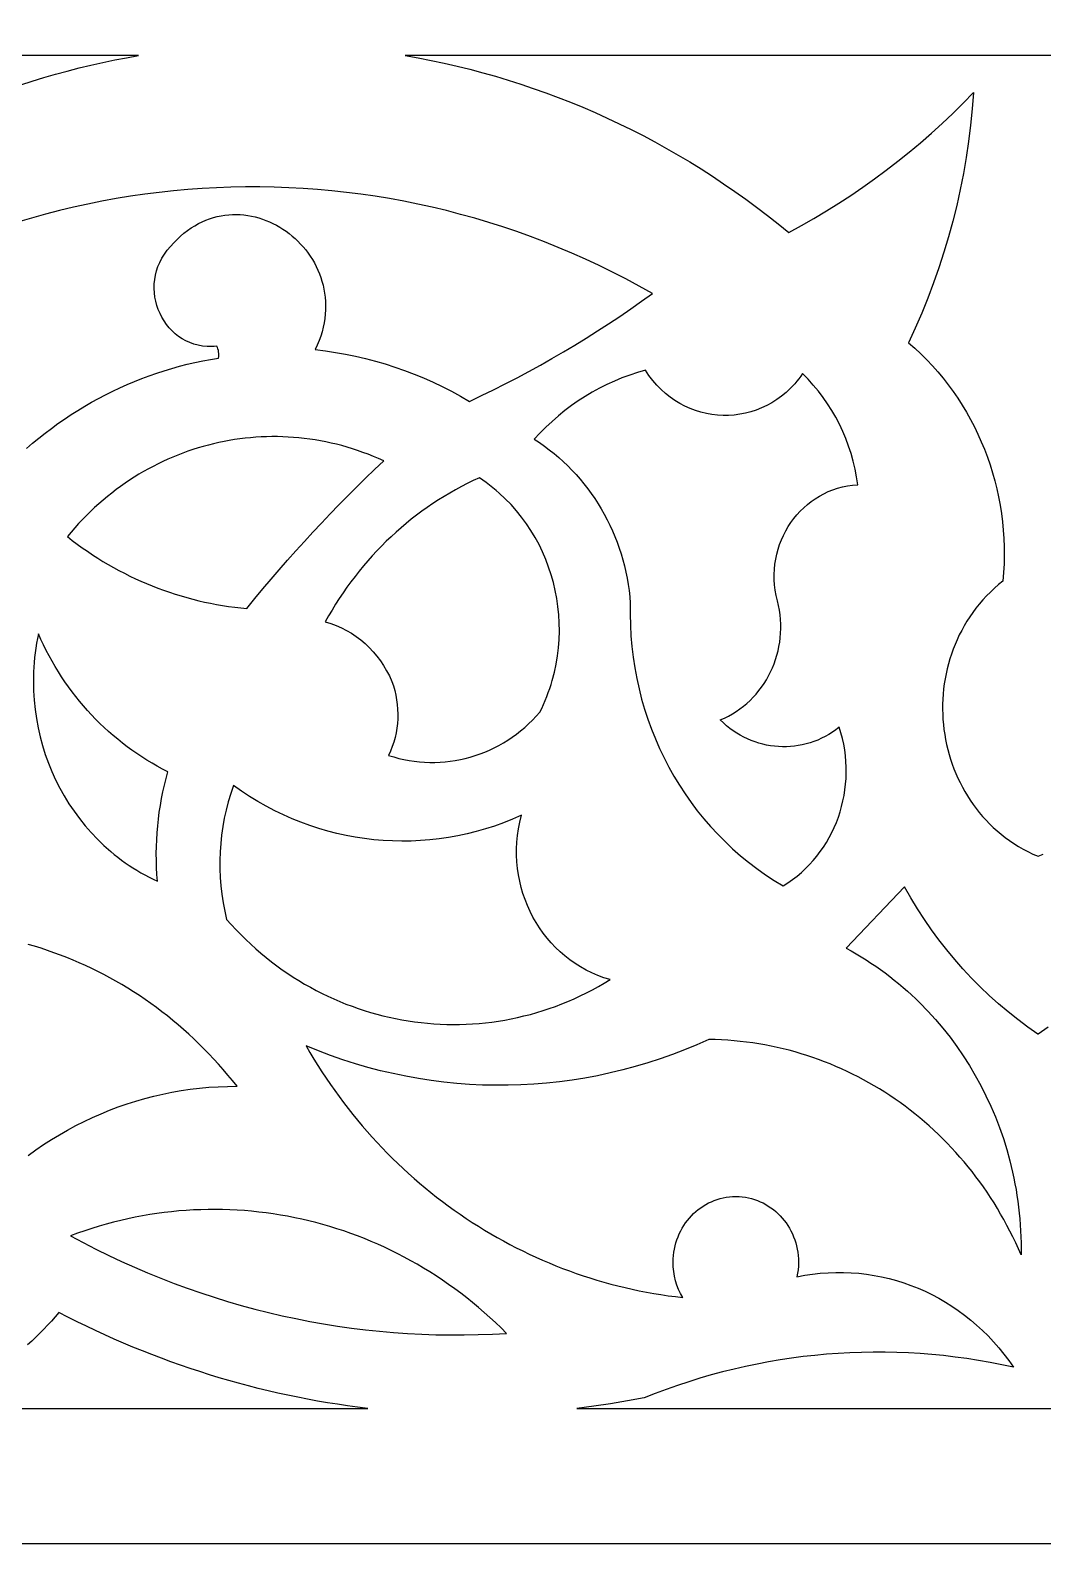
# Model space of a CAD drawing. Extents: x -1429 to -724, y 80 to 630.
# Drawn here: x -1225.2 to -1187.8, y 144.7 to 200.6 of the extents above; entities that cross this region are included whole.
import ezdxf

# ---------------------------------------------------------------- set-up
doc = ezdxf.new("R2010")
doc.units = 0
doc.layers.add('LAYER_1', color=18, linetype='CONTINUOUS')

msp = doc.modelspace()

# ---------------------------------------------------------------- linework, layer by layer
at = {"layer": 'LAYER_1'}
for points in [[(-784.299, 144.673), (-1369.299, 144.673), (-1369.299, 569.673), (-994.512, 569.673), (-784.299, 409.912)], [(-1202.785, 187.963), (-1203.074, 187.866), (-1203.359, 187.76), (-1203.64, 187.643), (-1203.916, 187.516), (-1204.188, 187.379), (-1204.455, 187.232), (-1204.717, 187.075), (-1204.973, 186.91), (-1205.224, 186.734), (-1205.469, 186.55), (-1205.708, 186.356), (-1205.94, 186.154), (-1206.167, 185.943), (-1206.386, 185.723), (-1206.598, 185.495), (-1206.408, 185.37), (-1206.223, 185.24), (-1206.042, 185.105), (-1205.865, 184.964), (-1205.693, 184.818), (-1205.526, 184.667), (-1205.363, 184.512), (-1205.205, 184.351), (-1205.052, 184.186), (-1204.904, 184.017), (-1204.761, 183.843), (-1204.623, 183.665), (-1204.49, 183.483), (-1204.363, 183.298), (-1204.241, 183.108), (-1204.124, 182.915), (-1204.012, 182.718), (-1203.907, 182.517), (-1203.806, 182.314), (-1203.712, 182.107), (-1203.623, 181.898), (-1203.54, 181.685), (-1203.463, 181.47), (-1203.393, 181.252), (-1203.328, 181.031), (-1203.269, 180.809), (-1203.217, 180.584), (-1203.17, 180.357), (-1203.131, 180.128), (-1203.098, 179.897), (-1203.071, 179.664), (-1203.051, 179.43), (-1203.056, 179.026), (-1203.048, 178.624), (-1203.027, 178.225), (-1202.993, 177.828), (-1202.946, 177.434), (-1202.886, 177.043), (-1202.814, 176.655), (-1202.729, 176.271), (-1202.633, 175.892), (-1202.524, 175.517), (-1202.403, 175.146), (-1202.27, 174.78), (-1202.126, 174.42), (-1201.97, 174.066), (-1201.804, 173.717), (-1201.626, 173.374), (-1201.437, 173.038), (-1201.237, 172.709), (-1201.027, 172.387), (-1200.807, 172.072), (-1200.576, 171.765), (-1200.335, 171.466), (-1200.084, 171.176), (-1199.823, 170.894), (-1199.553, 170.621), (-1199.273, 170.357), (-1198.984, 170.102), (-1198.686, 169.858), (-1198.379, 169.623), (-1198.063, 169.399), (-1197.739, 169.186), (-1197.406, 168.984), (-1197.227, 169.099), (-1197.055, 169.22), (-1196.889, 169.349), (-1196.73, 169.484), (-1196.578, 169.626), (-1196.432, 169.774), (-1196.293, 169.927), (-1196.161, 170.087), (-1196.036, 170.251), (-1195.918, 170.42), (-1195.808, 170.595), (-1195.705, 170.773), (-1195.609, 170.956), (-1195.521, 171.143), (-1195.44, 171.333), (-1195.367, 171.526), (-1195.302, 171.723), (-1195.245, 171.922), (-1195.196, 172.124), (-1195.155, 172.328), (-1195.122, 172.534), (-1195.098, 172.742), (-1195.082, 172.951), (-1195.075, 173.161), (-1195.076, 173.372), (-1195.086, 173.584), (-1195.104, 173.796), (-1195.132, 174.008), (-1195.169, 174.219), (-1195.214, 174.43), (-1195.269, 174.64), (-1195.333, 174.85), (-1195.459, 174.754), (-1195.588, 174.665), (-1195.72, 174.582), (-1195.854, 174.507), (-1195.991, 174.439), (-1196.129, 174.377), (-1196.27, 174.322), (-1196.412, 174.274), (-1196.555, 174.233), (-1196.699, 174.198), (-1196.845, 174.17), (-1196.991, 174.149), (-1197.138, 174.135), (-1197.285, 174.127), (-1197.432, 174.126), (-1197.579, 174.132), (-1197.725, 174.144), (-1197.871, 174.163), (-1198.016, 174.189), (-1198.16, 174.221), (-1198.303, 174.26), (-1198.444, 174.305), (-1198.584, 174.357), (-1198.722, 174.416), (-1198.857, 174.481), (-1198.991, 174.553), (-1199.121, 174.631), (-1199.249, 174.716), (-1199.374, 174.807), (-1199.496, 174.905), (-1199.614, 175.009), (-1199.729, 175.12), (-1199.574, 175.187), (-1199.424, 175.261), (-1199.278, 175.342), (-1199.138, 175.429), (-1199.002, 175.523), (-1198.872, 175.622), (-1198.746, 175.728), (-1198.626, 175.838), (-1198.511, 175.954), (-1198.402, 176.075), (-1198.298, 176.201), (-1198.2, 176.331), (-1198.108, 176.465), (-1198.022, 176.604), (-1197.941, 176.746), (-1197.868, 176.892), (-1197.8, 177.041), (-1197.739, 177.194), (-1197.684, 177.349), (-1197.636, 177.507), (-1197.594, 177.667), (-1197.56, 177.829), (-1197.532, 177.993), (-1197.512, 178.159), (-1197.499, 178.326), (-1197.493, 178.495), (-1197.495, 178.664), (-1197.504, 178.835), (-1197.521, 179.005), (-1197.545, 179.176), (-1197.578, 179.347), (-1197.618, 179.517), (-1197.664, 179.714), (-1197.699, 179.911), (-1197.722, 180.106), (-1197.735, 180.301), (-1197.736, 180.494), (-1197.727, 180.685), (-1197.708, 180.874), (-1197.679, 181.06), (-1197.64, 181.244), (-1197.592, 181.424), (-1197.535, 181.6), (-1197.468, 181.773), (-1197.393, 181.941), (-1197.309, 182.104), (-1197.218, 182.262), (-1197.118, 182.414), (-1197.01, 182.561), (-1196.895, 182.701), (-1196.773, 182.835), (-1196.644, 182.962), (-1196.509, 183.081), (-1196.366, 183.193), (-1196.218, 183.296), (-1196.064, 183.392), (-1195.904, 183.478), (-1195.739, 183.555), (-1195.568, 183.623), (-1195.393, 183.681), (-1195.213, 183.728), (-1195.028, 183.765), (-1194.839, 183.791), (-1194.647, 183.805), (-1194.692, 184.099), (-1194.748, 184.391), (-1194.817, 184.678), (-1194.897, 184.961), (-1194.988, 185.24), (-1195.091, 185.515), (-1195.204, 185.784), (-1195.328, 186.048), (-1195.463, 186.305), (-1195.609, 186.557), (-1195.764, 186.802), (-1195.93, 187.041), (-1196.105, 187.272), (-1196.291, 187.495), (-1196.486, 187.71), (-1196.69, 187.917), (-1196.758, 187.819), (-1196.829, 187.725), (-1196.902, 187.634), (-1196.977, 187.546), (-1197.133, 187.379), (-1197.297, 187.226), (-1197.467, 187.085), (-1197.644, 186.956), (-1197.826, 186.841), (-1198.013, 186.738), (-1198.205, 186.648), (-1198.401, 186.571), (-1198.6, 186.506), (-1198.802, 186.454), (-1199.006, 186.414), (-1199.211, 186.388), (-1199.418, 186.373), (-1199.624, 186.372), (-1199.831, 186.383), (-1200.037, 186.406), (-1200.241, 186.442), (-1200.443, 186.491), (-1200.642, 186.552), (-1200.839, 186.626), (-1201.031, 186.712), (-1201.219, 186.811), (-1201.402, 186.922), (-1201.579, 187.046), (-1201.751, 187.182), (-1201.915, 187.33), (-1202.072, 187.491), (-1202.221, 187.665), (-1202.361, 187.85), (-1202.428, 187.948), (-1202.493, 188.049)], [(-1216.482, 185.585), (-1216.68, 185.578), (-1216.878, 185.566), (-1217.075, 185.55), (-1217.272, 185.53), (-1217.469, 185.506), (-1217.664, 185.478), (-1217.86, 185.446), (-1218.054, 185.41), (-1218.248, 185.37), (-1218.441, 185.325), (-1218.633, 185.277), (-1218.824, 185.225), (-1219.015, 185.169), (-1219.204, 185.11), (-1219.392, 185.046), (-1219.579, 184.978), (-1219.765, 184.906), (-1219.949, 184.831), (-1220.132, 184.752), (-1220.314, 184.668), (-1220.494, 184.582), (-1220.673, 184.491), (-1220.85, 184.396), (-1221.026, 184.298), (-1221.2, 184.196), (-1221.372, 184.09), (-1221.542, 183.98), (-1221.711, 183.867), (-1221.878, 183.749), (-1222.042, 183.629), (-1222.205, 183.504), (-1222.365, 183.376), (-1222.524, 183.244), (-1222.68, 183.109), (-1222.834, 182.969), (-1222.985, 182.827), (-1223.134, 182.68), (-1223.281, 182.53), (-1223.425, 182.377), (-1223.567, 182.22), (-1223.706, 182.059), (-1223.842, 181.895), (-1223.661, 181.753), (-1223.477, 181.615), (-1223.291, 181.481), (-1223.103, 181.35), (-1222.914, 181.223), (-1222.722, 181.099), (-1222.528, 180.979), (-1222.333, 180.863), (-1222.135, 180.751), (-1221.936, 180.642), (-1221.735, 180.537), (-1221.533, 180.436), (-1221.329, 180.339), (-1221.123, 180.246), (-1220.916, 180.156), (-1220.708, 180.07), (-1220.498, 179.988), (-1220.286, 179.911), (-1220.073, 179.836), (-1219.859, 179.766), (-1219.644, 179.7), (-1219.428, 179.638), (-1219.211, 179.58), (-1218.992, 179.526), (-1218.773, 179.476), (-1218.552, 179.43), (-1218.331, 179.388), (-1218.108, 179.35), (-1217.885, 179.317), (-1217.661, 179.287), (-1217.437, 179.262), (-1217.212, 179.241), (-1216.917, 179.602), (-1216.619, 179.961), (-1216.318, 180.317), (-1216.015, 180.67), (-1215.709, 181.021), (-1215.4, 181.369), (-1215.088, 181.714), (-1214.773, 182.056), (-1214.456, 182.395), (-1214.135, 182.732), (-1213.813, 183.066), (-1213.487, 183.396), (-1213.159, 183.724), (-1212.828, 184.049), (-1212.494, 184.371), (-1212.158, 184.691), (-1212.348, 184.777), (-1212.54, 184.858), (-1212.732, 184.935), (-1212.926, 185.008), (-1213.12, 185.076), (-1213.315, 185.14), (-1213.51, 185.2), (-1213.706, 185.256), (-1213.903, 185.307), (-1214.1, 185.353), (-1214.297, 185.396), (-1214.495, 185.434), (-1214.694, 185.468), (-1214.892, 185.498), (-1215.091, 185.524), (-1215.289, 185.545), (-1215.488, 185.562), (-1215.687, 185.575), (-1215.886, 185.584), (-1216.085, 185.588), (-1216.284, 185.589)], [(-1208.85, 183.962), (-1209.071, 183.854), (-1209.29, 183.742), (-1209.506, 183.625), (-1209.72, 183.503), (-1209.931, 183.378), (-1210.139, 183.248), (-1210.345, 183.113), (-1210.548, 182.975), (-1210.748, 182.832), (-1210.945, 182.685), (-1211.139, 182.534), (-1211.33, 182.379), (-1211.518, 182.22), (-1211.703, 182.058), (-1211.885, 181.891), (-1212.063, 181.72), (-1212.239, 181.546), (-1212.411, 181.368), (-1212.579, 181.187), (-1212.744, 181.001), (-1212.906, 180.813), (-1213.064, 180.62), (-1213.218, 180.425), (-1213.369, 180.226), (-1213.516, 180.023), (-1213.659, 179.817), (-1213.798, 179.608), (-1213.934, 179.396), (-1214.065, 179.181), (-1214.193, 178.962), (-1214.316, 178.741), (-1214.112, 178.68), (-1213.914, 178.606), (-1213.72, 178.522), (-1213.533, 178.426), (-1213.351, 178.32), (-1213.176, 178.203), (-1213.007, 178.077), (-1212.846, 177.941), (-1212.692, 177.795), (-1212.546, 177.64), (-1212.408, 177.477), (-1212.279, 177.306), (-1212.16, 177.126), (-1212.049, 176.939), (-1211.949, 176.745), (-1211.859, 176.544), (-1211.801, 176.376), (-1211.752, 176.206), (-1211.712, 176.035), (-1211.681, 175.862), (-1211.658, 175.688), (-1211.644, 175.513), (-1211.639, 175.338), (-1211.642, 175.163), (-1211.654, 174.988), (-1211.674, 174.815), (-1211.703, 174.642), (-1211.741, 174.471), (-1211.787, 174.301), (-1211.842, 174.134), (-1211.905, 173.97), (-1211.977, 173.808), (-1211.789, 173.75), (-1211.6, 173.699), (-1211.411, 173.655), (-1211.221, 173.619), (-1211.03, 173.59), (-1210.84, 173.569), (-1210.649, 173.555), (-1210.458, 173.547), (-1210.268, 173.548), (-1210.078, 173.555), (-1209.889, 173.569), (-1209.701, 173.59), (-1209.514, 173.618), (-1209.328, 173.653), (-1209.144, 173.695), (-1208.961, 173.743), (-1208.779, 173.799), (-1208.6, 173.861), (-1208.423, 173.929), (-1208.248, 174.005), (-1208.075, 174.086), (-1207.906, 174.175), (-1207.739, 174.269), (-1207.574, 174.37), (-1207.414, 174.478), (-1207.256, 174.591), (-1207.102, 174.711), (-1206.951, 174.837), (-1206.805, 174.969), (-1206.662, 175.108), (-1206.524, 175.252), (-1206.39, 175.402), (-1206.32, 175.546), (-1206.254, 175.691), (-1206.192, 175.836), (-1206.133, 175.983), (-1206.078, 176.131), (-1206.026, 176.279), (-1205.978, 176.428), (-1205.934, 176.577), (-1205.855, 176.878), (-1205.791, 177.18), (-1205.74, 177.484), (-1205.704, 177.788), (-1205.68, 178.093), (-1205.671, 178.398), (-1205.675, 178.702), (-1205.692, 179.004), (-1205.722, 179.305), (-1205.765, 179.604), (-1205.821, 179.901), (-1205.89, 180.194), (-1205.972, 180.484), (-1206.066, 180.769), (-1206.172, 181.05), (-1206.291, 181.326), (-1206.422, 181.597), (-1206.565, 181.861), (-1206.719, 182.119), (-1206.886, 182.37), (-1207.064, 182.613), (-1207.254, 182.848), (-1207.455, 183.075), (-1207.667, 183.293), (-1207.89, 183.501), (-1208.006, 183.602), (-1208.125, 183.7), (-1208.246, 183.795), (-1208.37, 183.888), (-1208.497, 183.978), (-1208.626, 184.065)], [(-1224.947, 178.129), (-1224.978, 177.952), (-1225.007, 177.776), (-1225.031, 177.6), (-1225.051, 177.423), (-1225.068, 177.247), (-1225.081, 177.071), (-1225.091, 176.896), (-1225.096, 176.721), (-1225.098, 176.546), (-1225.097, 176.371), (-1225.092, 176.197), (-1225.083, 176.024), (-1225.071, 175.851), (-1225.036, 175.508), (-1224.987, 175.167), (-1224.924, 174.83), (-1224.848, 174.497), (-1224.759, 174.168), (-1224.657, 173.844), (-1224.542, 173.524), (-1224.414, 173.211), (-1224.274, 172.904), (-1224.122, 172.603), (-1223.958, 172.309), (-1223.782, 172.022), (-1223.594, 171.743), (-1223.396, 171.472), (-1223.185, 171.21), (-1222.964, 170.957), (-1222.733, 170.713), (-1222.49, 170.479), (-1222.238, 170.256), (-1222.107, 170.148), (-1221.975, 170.043), (-1221.84, 169.941), (-1221.702, 169.842), (-1221.562, 169.745), (-1221.42, 169.652), (-1221.275, 169.561), (-1221.128, 169.474), (-1220.978, 169.39), (-1220.826, 169.308), (-1220.672, 169.231), (-1220.516, 169.156), (-1220.535, 169.412), (-1220.548, 169.667), (-1220.555, 169.923), (-1220.556, 170.179), (-1220.552, 170.435), (-1220.542, 170.69), (-1220.526, 170.945), (-1220.505, 171.199), (-1220.478, 171.453), (-1220.445, 171.706), (-1220.407, 171.958), (-1220.363, 172.21), (-1220.313, 172.46), (-1220.258, 172.709), (-1220.197, 172.958), (-1220.131, 173.204), (-1220.328, 173.305), (-1220.523, 173.41), (-1220.715, 173.52), (-1220.904, 173.634), (-1221.091, 173.751), (-1221.275, 173.874), (-1221.457, 174), (-1221.635, 174.13), (-1221.811, 174.264), (-1221.983, 174.402), (-1222.152, 174.544), (-1222.319, 174.69), (-1222.482, 174.839), (-1222.642, 174.992), (-1222.799, 175.149), (-1222.952, 175.309), (-1223.102, 175.472), (-1223.249, 175.639), (-1223.392, 175.81), (-1223.532, 175.984), (-1223.668, 176.161), (-1223.8, 176.341), (-1223.929, 176.524), (-1224.053, 176.71), (-1224.175, 176.9), (-1224.292, 177.092), (-1224.405, 177.287), (-1224.514, 177.485), (-1224.62, 177.686), (-1224.721, 177.89), (-1224.818, 178.096), (-1224.911, 178.305)], [(-1217.809, 172.396), (-1217.899, 172.094), (-1217.978, 171.79), (-1218.045, 171.484), (-1218.1, 171.175), (-1218.145, 170.865), (-1218.178, 170.554), (-1218.199, 170.241), (-1218.209, 169.928), (-1218.208, 169.615), (-1218.195, 169.301), (-1218.171, 168.988), (-1218.135, 168.676), (-1218.088, 168.365), (-1218.029, 168.055), (-1217.959, 167.747), (-1217.787, 167.554), (-1217.612, 167.366), (-1217.434, 167.183), (-1217.253, 167.004), (-1217.069, 166.83), (-1216.882, 166.661), (-1216.692, 166.497), (-1216.499, 166.337), (-1216.303, 166.183), (-1216.105, 166.033), (-1215.905, 165.888), (-1215.702, 165.748), (-1215.496, 165.613), (-1215.288, 165.483), (-1215.078, 165.358), (-1214.866, 165.238), (-1214.652, 165.122), (-1214.436, 165.012), (-1214.218, 164.907), (-1213.999, 164.806), (-1213.777, 164.711), (-1213.554, 164.62), (-1213.329, 164.535), (-1213.103, 164.455), (-1212.876, 164.379), (-1212.647, 164.309), (-1212.417, 164.244), (-1212.186, 164.184), (-1211.954, 164.129), (-1211.72, 164.079), (-1211.486, 164.035), (-1211.251, 163.995), (-1211.016, 163.961), (-1210.779, 163.931), (-1210.543, 163.907), (-1210.305, 163.889), (-1210.067, 163.875), (-1209.829, 163.866), (-1209.591, 163.863), (-1209.353, 163.865), (-1209.114, 163.873), (-1208.875, 163.885), (-1208.637, 163.903), (-1208.399, 163.926), (-1208.16, 163.955), (-1207.923, 163.988), (-1207.685, 164.027), (-1207.448, 164.072), (-1207.212, 164.122), (-1206.977, 164.177), (-1206.742, 164.237), (-1206.508, 164.303), (-1206.274, 164.375), (-1206.042, 164.452), (-1205.811, 164.534), (-1205.581, 164.622), (-1205.352, 164.715), (-1205.125, 164.813), (-1204.899, 164.917), (-1204.674, 165.027), (-1204.451, 165.142), (-1204.229, 165.263), (-1204.01, 165.389), (-1203.792, 165.521), (-1204.025, 165.592), (-1204.252, 165.676), (-1204.472, 165.77), (-1204.686, 165.875), (-1204.892, 165.991), (-1205.092, 166.116), (-1205.284, 166.251), (-1205.469, 166.396), (-1205.645, 166.549), (-1205.814, 166.71), (-1205.974, 166.88), (-1206.126, 167.057), (-1206.27, 167.241), (-1206.404, 167.432), (-1206.53, 167.63), (-1206.646, 167.833), (-1206.753, 168.043), (-1206.85, 168.257), (-1206.937, 168.477), (-1207.014, 168.701), (-1207.08, 168.929), (-1207.136, 169.16), (-1207.181, 169.395), (-1207.216, 169.633), (-1207.239, 169.873), (-1207.25, 170.116), (-1207.25, 170.36), (-1207.238, 170.606), (-1207.215, 170.852), (-1207.178, 171.099), (-1207.13, 171.346), (-1207.069, 171.593), (-1207.397, 171.45), (-1207.729, 171.318), (-1208.063, 171.198), (-1208.399, 171.09), (-1208.738, 170.993), (-1209.078, 170.909), (-1209.42, 170.835), (-1209.763, 170.773), (-1210.108, 170.723), (-1210.453, 170.685), (-1210.798, 170.657), (-1211.144, 170.642), (-1211.49, 170.638), (-1211.835, 170.645), (-1212.18, 170.663), (-1212.525, 170.693), (-1212.868, 170.734), (-1213.209, 170.787), (-1213.55, 170.851), (-1213.888, 170.926), (-1214.224, 171.012), (-1214.558, 171.11), (-1214.889, 171.218), (-1215.218, 171.338), (-1215.543, 171.469), (-1215.865, 171.611), (-1216.183, 171.764), (-1216.497, 171.928), (-1216.807, 172.103), (-1217.112, 172.289), (-1217.413, 172.486), (-1217.708, 172.694)], [(-1218.647, 157.025), (-1218.916, 157.019), (-1219.186, 157.008), (-1219.455, 156.992), (-1219.724, 156.971), (-1219.994, 156.944), (-1220.263, 156.913), (-1220.532, 156.877), (-1220.801, 156.836), (-1221.07, 156.79), (-1221.338, 156.739), (-1221.606, 156.683), (-1221.873, 156.622), (-1222.14, 156.556), (-1222.406, 156.485), (-1222.671, 156.409), (-1222.936, 156.327), (-1223.2, 156.241), (-1223.463, 156.149), (-1223.725, 156.052), (-1223.259, 155.802), (-1222.789, 155.561), (-1222.315, 155.329), (-1221.839, 155.105), (-1221.359, 154.889), (-1220.876, 154.683), (-1220.391, 154.485), (-1219.902, 154.296), (-1219.411, 154.115), (-1218.918, 153.944), (-1218.421, 153.781), (-1217.923, 153.627), (-1217.422, 153.482), (-1216.919, 153.346), (-1216.414, 153.219), (-1215.907, 153.101), (-1215.399, 152.992), (-1214.888, 152.892), (-1214.376, 152.8), (-1213.863, 152.718), (-1213.348, 152.645), (-1212.831, 152.581), (-1212.314, 152.527), (-1211.796, 152.481), (-1211.276, 152.445), (-1210.756, 152.417), (-1210.235, 152.399), (-1209.713, 152.39), (-1209.191, 152.391), (-1208.669, 152.401), (-1208.146, 152.42), (-1207.623, 152.448), (-1207.825, 152.649), (-1208.029, 152.845), (-1208.237, 153.037), (-1208.447, 153.225), (-1208.66, 153.408), (-1208.875, 153.587), (-1209.093, 153.762), (-1209.313, 153.932), (-1209.536, 154.098), (-1209.761, 154.259), (-1209.988, 154.416), (-1210.218, 154.569), (-1210.45, 154.717), (-1210.683, 154.86), (-1210.919, 155), (-1211.157, 155.134), (-1211.397, 155.264), (-1211.639, 155.39), (-1211.882, 155.511), (-1212.127, 155.628), (-1212.374, 155.74), (-1212.623, 155.847), (-1212.873, 155.95), (-1213.124, 156.048), (-1213.377, 156.142), (-1213.632, 156.231), (-1213.887, 156.315), (-1214.144, 156.395), (-1214.402, 156.47), (-1214.662, 156.541), (-1214.922, 156.606), (-1215.183, 156.667), (-1215.446, 156.723), (-1215.709, 156.775), (-1215.973, 156.822), (-1216.238, 156.864), (-1216.504, 156.901), (-1216.77, 156.933), (-1217.037, 156.961), (-1217.304, 156.984), (-1217.572, 157.002), (-1217.84, 157.015), (-1218.109, 157.023), (-1218.378, 157.027)]]:
    msp.add_lwpolyline(points, close=True, dxfattribs=at)
for points in [[(-1225.566, 198.586), (-1225.139, 198.725), (-1224.709, 198.856), (-1224.277, 198.982), (-1223.844, 199.1), (-1223.409, 199.213), (-1222.972, 199.318), (-1222.534, 199.417), (-1222.094, 199.509), (-1221.653, 199.594), (-1221.21, 199.673), (-1265.97, 199.673)], [(-1164.621, 199.673), (-1211.366, 199.673), (-1210.884, 199.587), (-1210.404, 199.494), (-1209.926, 199.392), (-1209.449, 199.282), (-1208.975, 199.165), (-1208.502, 199.04), (-1208.032, 198.907), (-1207.563, 198.766), (-1207.097, 198.617), (-1206.634, 198.461), (-1206.172, 198.297), (-1205.713, 198.125), (-1205.257, 197.946), (-1204.804, 197.759), (-1204.353, 197.565), (-1203.905, 197.363), (-1203.46, 197.153), (-1203.018, 196.936), (-1202.58, 196.712), (-1202.144, 196.48), (-1201.712, 196.241), (-1201.283, 195.995), (-1200.858, 195.741), (-1200.436, 195.48), (-1200.018, 195.212), (-1199.603, 194.937), (-1199.193, 194.654), (-1198.786, 194.364), (-1198.384, 194.067), (-1197.985, 193.763), (-1197.591, 193.452), (-1197.201, 193.134), (-1196.731, 193.39), (-1196.267, 193.655), (-1195.807, 193.929), (-1195.354, 194.213), (-1194.905, 194.505), (-1194.463, 194.807), (-1194.026, 195.118), (-1193.595, 195.437), (-1193.17, 195.765), (-1192.751, 196.102), (-1192.338, 196.448), (-1191.932, 196.802), (-1191.533, 197.164), (-1191.139, 197.535), (-1190.753, 197.914), (-1190.374, 198.301), (-1190.42, 197.698), (-1190.481, 197.098), (-1190.556, 196.5), (-1190.645, 195.905), (-1190.748, 195.313), (-1190.864, 194.723), (-1190.995, 194.137), (-1191.139, 193.555), (-1191.296, 192.977), (-1191.467, 192.402), (-1191.652, 191.833), (-1191.85, 191.267), (-1192.062, 190.707), (-1192.286, 190.152), (-1192.524, 189.603), (-1192.775, 189.059), (-1192.544, 188.856), (-1192.32, 188.647), (-1192.103, 188.43), (-1191.893, 188.208), (-1191.69, 187.979), (-1191.495, 187.744), (-1191.308, 187.504), (-1191.128, 187.258), (-1190.955, 187.007), (-1190.791, 186.751), (-1190.634, 186.49), (-1190.485, 186.225), (-1190.344, 185.955), (-1190.211, 185.68), (-1190.086, 185.402), (-1189.97, 185.12), (-1189.862, 184.834), (-1189.762, 184.545), (-1189.67, 184.252), (-1189.588, 183.957), (-1189.513, 183.659), (-1189.448, 183.358), (-1189.391, 183.054), (-1189.343, 182.749), (-1189.305, 182.442), (-1189.275, 182.133), (-1189.254, 181.822), (-1189.243, 181.51), (-1189.24, 181.197), (-1189.248, 180.883), (-1189.264, 180.568), (-1189.29, 180.253), (-1189.451, 180.12), (-1189.605, 179.984), (-1189.753, 179.844), (-1189.895, 179.7), (-1190.031, 179.552), (-1190.161, 179.401), (-1190.284, 179.246), (-1190.402, 179.089), (-1190.513, 178.928), (-1190.619, 178.764), (-1190.719, 178.598), (-1190.812, 178.429), (-1190.9, 178.258), (-1190.982, 178.085), (-1191.057, 177.909), (-1191.127, 177.732), (-1191.192, 177.553), (-1191.25, 177.372), (-1191.302, 177.19), (-1191.349, 177.006), (-1191.39, 176.822), (-1191.425, 176.636), (-1191.454, 176.45), (-1191.478, 176.263), (-1191.496, 176.076), (-1191.508, 175.888), (-1191.515, 175.7), (-1191.516, 175.512), (-1191.512, 175.324), (-1191.502, 175.137), (-1191.486, 174.95), (-1191.465, 174.764), (-1191.438, 174.578), (-1191.406, 174.393), (-1191.368, 174.21), (-1191.325, 174.028), (-1191.277, 173.847), (-1191.223, 173.668), (-1191.163, 173.49), (-1191.099, 173.315), (-1191.029, 173.141), (-1190.953, 172.97), (-1190.873, 172.801), (-1190.787, 172.634), (-1190.696, 172.471), (-1190.599, 172.31), (-1190.498, 172.152), (-1190.391, 171.997), (-1190.279, 171.846), (-1190.162, 171.698), (-1190.04, 171.553), (-1189.912, 171.413), (-1189.78, 171.276), (-1189.643, 171.144), (-1189.5, 171.016), (-1189.353, 170.892), (-1189.2, 170.773), (-1189.043, 170.659), (-1188.88, 170.549), (-1188.713, 170.445), (-1188.54, 170.345), (-1188.363, 170.252), (-1188.181, 170.163), (-1187.993, 170.081), (-1187.805, 170.163)], [(-1225.356, 185.147), (-1225.13, 185.342), (-1224.9, 185.532), (-1224.667, 185.716), (-1224.431, 185.895), (-1224.191, 186.069), (-1223.948, 186.238), (-1223.703, 186.402), (-1223.454, 186.56), (-1223.202, 186.713), (-1222.947, 186.86), (-1222.69, 187.002), (-1222.43, 187.138), (-1222.167, 187.269), (-1221.902, 187.395), (-1221.634, 187.514), (-1221.364, 187.628), (-1221.091, 187.736), (-1220.817, 187.839), (-1220.54, 187.935), (-1220.261, 188.026), (-1219.981, 188.111), (-1219.698, 188.19), (-1219.414, 188.263), (-1219.128, 188.33), (-1218.84, 188.39), (-1218.551, 188.445), (-1218.26, 188.494), (-1218.251, 188.55), (-1218.248, 188.607), (-1218.249, 188.664), (-1218.255, 188.72), (-1218.265, 188.776), (-1218.28, 188.83), (-1218.3, 188.883), (-1218.325, 188.935), (-1218.415, 188.925), (-1218.504, 188.92), (-1218.679, 188.921), (-1218.848, 188.936), (-1219.011, 188.965), (-1219.169, 189.007), (-1219.32, 189.062), (-1219.465, 189.128), (-1219.603, 189.205), (-1219.733, 189.293), (-1219.856, 189.39), (-1219.972, 189.497), (-1220.079, 189.612), (-1220.177, 189.734), (-1220.267, 189.863), (-1220.348, 189.999), (-1220.42, 190.14), (-1220.482, 190.287), (-1220.533, 190.437), (-1220.575, 190.591), (-1220.606, 190.749), (-1220.625, 190.908), (-1220.634, 191.069), (-1220.631, 191.231), (-1220.616, 191.393), (-1220.589, 191.554), (-1220.549, 191.715), (-1220.496, 191.873), (-1220.431, 192.029), (-1220.352, 192.182), (-1220.259, 192.332), (-1220.152, 192.476), (-1220.03, 192.616), (-1219.91, 192.752), (-1219.787, 192.879), (-1219.662, 192.997), (-1219.534, 193.107), (-1219.404, 193.208), (-1219.272, 193.301), (-1219.138, 193.385), (-1219.003, 193.461), (-1218.866, 193.529), (-1218.728, 193.589), (-1218.589, 193.641), (-1218.449, 193.686), (-1218.308, 193.723), (-1218.167, 193.753), (-1218.026, 193.775), (-1217.884, 193.79), (-1217.743, 193.799), (-1217.602, 193.8), (-1217.461, 193.795), (-1217.321, 193.783), (-1217.182, 193.765), (-1217.044, 193.74), (-1216.907, 193.709), (-1216.772, 193.673), (-1216.638, 193.63), (-1216.506, 193.582), (-1216.376, 193.527), (-1216.248, 193.468), (-1216.122, 193.403), (-1215.999, 193.333), (-1215.879, 193.258), (-1215.762, 193.177), (-1215.648, 193.092), (-1215.537, 193.003), (-1215.43, 192.908), (-1215.326, 192.81), (-1215.226, 192.707), (-1215.13, 192.6), (-1215.039, 192.488), (-1214.952, 192.373), (-1214.869, 192.255), (-1214.792, 192.132), (-1214.719, 192.007), (-1214.652, 191.877), (-1214.59, 191.745), (-1214.534, 191.61), (-1214.483, 191.471), (-1214.438, 191.33), (-1214.4, 191.186), (-1214.368, 191.04), (-1214.342, 190.892), (-1214.323, 190.741), (-1214.311, 190.588), (-1214.306, 190.432), (-1214.309, 190.276), (-1214.318, 190.117), (-1214.336, 189.957), (-1214.361, 189.795), (-1214.395, 189.632), (-1214.436, 189.468), (-1214.486, 189.303), (-1214.545, 189.137), (-1214.613, 188.97), (-1214.689, 188.803), (-1214.314, 188.758), (-1213.94, 188.703), (-1213.568, 188.637), (-1213.199, 188.562), (-1212.831, 188.476), (-1212.466, 188.381), (-1212.104, 188.275), (-1211.744, 188.16), (-1211.387, 188.036), (-1211.034, 187.901), (-1210.684, 187.757), (-1210.337, 187.603), (-1209.994, 187.44), (-1209.655, 187.267), (-1209.32, 187.085), (-1208.989, 186.893), (-1208.546, 187.103), (-1208.107, 187.319), (-1207.669, 187.54), (-1207.234, 187.766), (-1206.802, 187.997), (-1206.372, 188.233), (-1205.945, 188.475), (-1205.521, 188.722), (-1205.1, 188.974), (-1204.681, 189.231), (-1204.265, 189.494), (-1203.852, 189.761), (-1203.442, 190.033), (-1203.035, 190.311), (-1202.631, 190.593), (-1202.23, 190.881), (-1202.718, 191.154), (-1203.21, 191.416), (-1203.705, 191.669), (-1204.203, 191.912), (-1204.703, 192.146), (-1205.207, 192.369), (-1205.713, 192.583), (-1206.221, 192.786), (-1206.732, 192.981), (-1207.246, 193.165), (-1207.761, 193.339), (-1208.279, 193.504), (-1208.798, 193.659), (-1209.319, 193.804), (-1209.842, 193.94), (-1210.366, 194.066), (-1210.892, 194.182), (-1211.419, 194.288), (-1211.947, 194.385), (-1212.476, 194.471), (-1213.006, 194.549), (-1213.537, 194.616), (-1214.069, 194.674), (-1214.601, 194.722), (-1215.134, 194.761), (-1215.667, 194.79), (-1216.2, 194.809), (-1216.733, 194.818), (-1217.266, 194.818), (-1217.799, 194.809), (-1218.331, 194.789), (-1218.864, 194.76), (-1219.395, 194.722), (-1219.926, 194.674), (-1220.456, 194.616), (-1220.985, 194.549), (-1221.514, 194.472), (-1222.041, 194.386), (-1222.566, 194.29), (-1223.091, 194.184), (-1223.613, 194.069), (-1224.135, 193.945), (-1224.654, 193.81), (-1225.171, 193.667), (-1225.687, 193.514)], [(-1187.615, 163.77), (-1187.991, 163.505), (-1187.992, 163.505), (-1187.993, 163.505), (-1187.994, 163.505), (-1187.995, 163.505), (-1188.371, 163.77), (-1188.739, 164.045), (-1189.099, 164.331), (-1189.45, 164.628), (-1189.792, 164.935), (-1190.126, 165.253), (-1190.45, 165.581), (-1190.765, 165.918), (-1191.07, 166.266), (-1191.366, 166.622), (-1191.651, 166.988), (-1191.926, 167.363), (-1192.191, 167.746), (-1192.446, 168.139), (-1192.689, 168.539), (-1192.922, 168.947), (-1195.077, 166.684), (-1194.889, 166.58), (-1194.703, 166.473), (-1194.52, 166.363), (-1194.339, 166.25), (-1194.161, 166.133), (-1193.985, 166.014), (-1193.811, 165.891), (-1193.639, 165.766), (-1193.47, 165.637), (-1193.304, 165.506), (-1193.14, 165.372), (-1192.978, 165.235), (-1192.819, 165.096), (-1192.663, 164.954), (-1192.509, 164.809), (-1192.358, 164.662), (-1192.063, 164.359), (-1191.779, 164.047), (-1191.506, 163.725), (-1191.243, 163.393), (-1190.993, 163.053), (-1190.753, 162.704), (-1190.525, 162.348), (-1190.309, 161.983), (-1190.105, 161.61), (-1189.914, 161.231), (-1189.734, 160.844), (-1189.568, 160.451), (-1189.414, 160.052), (-1189.273, 159.647), (-1189.145, 159.237), (-1189.031, 158.821), (-1188.978, 158.611), (-1188.93, 158.4), (-1188.884, 158.188), (-1188.843, 157.975), (-1188.804, 157.761), (-1188.769, 157.546), (-1188.738, 157.33), (-1188.71, 157.112), (-1188.686, 156.895), (-1188.666, 156.676), (-1188.649, 156.456), (-1188.635, 156.236), (-1188.626, 156.015), (-1188.62, 155.793), (-1188.618, 155.571), (-1188.619, 155.348), (-1188.716, 155.572), (-1188.817, 155.793), (-1188.921, 156.011), (-1189.028, 156.227), (-1189.139, 156.44), (-1189.254, 156.651), (-1189.372, 156.859), (-1189.493, 157.064), (-1189.617, 157.267), (-1189.744, 157.467), (-1189.875, 157.664), (-1190.009, 157.858), (-1190.146, 158.05), (-1190.286, 158.238), (-1190.429, 158.424), (-1190.575, 158.607), (-1190.723, 158.786), (-1190.875, 158.963), (-1191.03, 159.137), (-1191.187, 159.307), (-1191.347, 159.475), (-1191.509, 159.639), (-1191.674, 159.801), (-1191.842, 159.959), (-1192.013, 160.114), (-1192.186, 160.265), (-1192.361, 160.414), (-1192.538, 160.559), (-1192.719, 160.7), (-1192.901, 160.839), (-1193.085, 160.974), (-1193.272, 161.105), (-1193.461, 161.233), (-1193.652, 161.358), (-1193.846, 161.479), (-1194.041, 161.596), (-1194.238, 161.71), (-1194.437, 161.82), (-1194.638, 161.926), (-1194.841, 162.029), (-1195.046, 162.128), (-1195.253, 162.224), (-1195.461, 162.315), (-1195.671, 162.403), (-1195.882, 162.487), (-1196.095, 162.567), (-1196.31, 162.643), (-1196.526, 162.715), (-1196.744, 162.784), (-1196.963, 162.848), (-1197.183, 162.908), (-1197.405, 162.964), (-1197.628, 163.016), (-1197.852, 163.064), (-1198.077, 163.108), (-1198.303, 163.147), (-1198.531, 163.182), (-1198.759, 163.213), (-1198.989, 163.24), (-1199.219, 163.263), (-1199.451, 163.281), (-1199.683, 163.294), (-1199.916, 163.304), (-1200.15, 163.309), (-1200.595, 163.111), (-1201.043, 162.926), (-1201.495, 162.753), (-1201.95, 162.592), (-1202.407, 162.443), (-1202.867, 162.307), (-1203.33, 162.183), (-1203.794, 162.071), (-1204.261, 161.971), (-1204.729, 161.884), (-1205.199, 161.809), (-1205.67, 161.746), (-1206.142, 161.695), (-1206.615, 161.657), (-1207.089, 161.631), (-1207.563, 161.617), (-1208.037, 161.616), (-1208.512, 161.626), (-1208.986, 161.65), (-1209.459, 161.685), (-1209.932, 161.733), (-1210.404, 161.793), (-1210.874, 161.865), (-1211.344, 161.95), (-1211.811, 162.047), (-1212.277, 162.156), (-1212.741, 162.277), (-1213.203, 162.411), (-1213.662, 162.558), (-1214.118, 162.716), (-1214.572, 162.887), (-1215.022, 163.07), (-1214.881, 162.827), (-1214.736, 162.585), (-1214.589, 162.347), (-1214.438, 162.111), (-1214.284, 161.878), (-1214.128, 161.648), (-1213.968, 161.42), (-1213.805, 161.196), (-1213.64, 160.974), (-1213.471, 160.755), (-1213.3, 160.538), (-1213.126, 160.325), (-1212.949, 160.114), (-1212.77, 159.907), (-1212.588, 159.702), (-1212.403, 159.5), (-1212.216, 159.302), (-1212.026, 159.106), (-1211.833, 158.913), (-1211.638, 158.724), (-1211.44, 158.537), (-1211.24, 158.354), (-1211.038, 158.174), (-1210.833, 157.997), (-1210.626, 157.823), (-1210.417, 157.652), (-1210.205, 157.484), (-1209.991, 157.32), (-1209.775, 157.159), (-1209.557, 157.002), (-1209.337, 156.847), (-1209.114, 156.696), (-1208.89, 156.549), (-1208.663, 156.404), (-1208.435, 156.264), (-1208.205, 156.126), (-1207.972, 155.992), (-1207.738, 155.862), (-1207.502, 155.735), (-1207.265, 155.612), (-1207.025, 155.492), (-1206.784, 155.376), (-1206.541, 155.263), (-1206.296, 155.154), (-1206.05, 155.049), (-1205.802, 154.947), (-1205.553, 154.849), (-1205.302, 154.755), (-1205.05, 154.665), (-1204.796, 154.578), (-1204.541, 154.495), (-1204.284, 154.416), (-1204.026, 154.341), (-1203.767, 154.27), (-1203.507, 154.202), (-1203.245, 154.139), (-1202.982, 154.079), (-1202.718, 154.023), (-1202.453, 153.972), (-1202.187, 153.924), (-1201.92, 153.88), (-1201.651, 153.841), (-1201.382, 153.805), (-1201.112, 153.774), (-1201.194, 153.922), (-1201.266, 154.075), (-1201.328, 154.233), (-1201.378, 154.395), (-1201.418, 154.561), (-1201.447, 154.73), (-1201.464, 154.901), (-1201.47, 155.074), (-1201.467, 155.199), (-1201.458, 155.322), (-1201.443, 155.444), (-1201.423, 155.564), (-1201.397, 155.681), (-1201.366, 155.797), (-1201.33, 155.91), (-1201.288, 156.02), (-1201.242, 156.128), (-1201.19, 156.233), (-1201.135, 156.335), (-1201.074, 156.434), (-1201.01, 156.529), (-1200.941, 156.621), (-1200.868, 156.709), (-1200.792, 156.794), (-1200.711, 156.874), (-1200.627, 156.951), (-1200.54, 157.023), (-1200.449, 157.091), (-1200.355, 157.154), (-1200.258, 157.212), (-1200.158, 157.266), (-1200.055, 157.315), (-1199.95, 157.358), (-1199.843, 157.397), (-1199.733, 157.429), (-1199.621, 157.457), (-1199.506, 157.478), (-1199.391, 157.493), (-1199.273, 157.503), (-1199.154, 157.506), (-1199.035, 157.503), (-1198.917, 157.493), (-1198.801, 157.478), (-1198.687, 157.457), (-1198.575, 157.429), (-1198.465, 157.397), (-1198.357, 157.358), (-1198.252, 157.315), (-1198.149, 157.266), (-1198.05, 157.212), (-1197.953, 157.154), (-1197.859, 157.091), (-1197.768, 157.023), (-1197.68, 156.951), (-1197.596, 156.874), (-1197.516, 156.794), (-1197.439, 156.709), (-1197.366, 156.621), (-1197.298, 156.529), (-1197.233, 156.434), (-1197.173, 156.335), (-1197.117, 156.233), (-1197.066, 156.128), (-1197.019, 156.02), (-1196.978, 155.91), (-1196.942, 155.797), (-1196.91, 155.681), (-1196.884, 155.564), (-1196.864, 155.444), (-1196.849, 155.322), (-1196.84, 155.199), (-1196.837, 155.074), (-1196.841, 154.936), (-1196.852, 154.801), (-1196.87, 154.668), (-1196.894, 154.539), (-1196.607, 154.594), (-1196.32, 154.637), (-1196.033, 154.67), (-1195.746, 154.691), (-1195.46, 154.701), (-1195.175, 154.701), (-1194.89, 154.689), (-1194.608, 154.667), (-1194.326, 154.634), (-1194.047, 154.59), (-1193.77, 154.537), (-1193.495, 154.473), (-1193.223, 154.398), (-1192.954, 154.314), (-1192.688, 154.22), (-1192.425, 154.116), (-1192.166, 154.002), (-1191.911, 153.878), (-1191.66, 153.745), (-1191.414, 153.603), (-1191.173, 153.451), (-1190.936, 153.29), (-1190.705, 153.12), (-1190.479, 152.941), (-1190.259, 152.753), (-1190.045, 152.556), (-1189.837, 152.351), (-1189.636, 152.137), (-1189.441, 151.915), (-1189.254, 151.684), (-1189.074, 151.445), (-1188.901, 151.198), (-1189.329, 151.29), (-1189.758, 151.373), (-1190.188, 151.448), (-1190.619, 151.515), (-1191.05, 151.574), (-1191.481, 151.624), (-1191.913, 151.667), (-1192.346, 151.7), (-1192.778, 151.726), (-1193.211, 151.743), (-1193.643, 151.753), (-1194.076, 151.753), (-1194.508, 151.746), (-1194.94, 151.731), (-1195.371, 151.707), (-1195.802, 151.675), (-1196.232, 151.635), (-1196.662, 151.587), (-1197.091, 151.531), (-1197.519, 151.467), (-1197.945, 151.394), (-1198.371, 151.314), (-1198.795, 151.225), (-1199.218, 151.128), (-1199.64, 151.024), (-1200.06, 150.911), (-1200.478, 150.79), (-1200.895, 150.661), (-1201.31, 150.524), (-1201.723, 150.379), (-1202.133, 150.226), (-1202.542, 150.065), (-1203.16, 149.949), (-1203.781, 149.844), (-1204.402, 149.752), (-1205.025, 149.673), (-1170.961, 149.673)], [(-1225.287, 159.023), (-1225.005, 159.227), (-1224.719, 159.423), (-1224.428, 159.611), (-1224.133, 159.791), (-1223.834, 159.963), (-1223.531, 160.126), (-1223.224, 160.282), (-1222.913, 160.428), (-1222.599, 160.567), (-1222.282, 160.697), (-1221.961, 160.818), (-1221.637, 160.93), (-1221.311, 161.034), (-1220.982, 161.129), (-1220.65, 161.215), (-1220.316, 161.292), (-1219.979, 161.36), (-1219.641, 161.419), (-1219.301, 161.469), (-1218.959, 161.51), (-1218.615, 161.541), (-1218.27, 161.563), (-1217.923, 161.575), (-1217.576, 161.578), (-1217.742, 161.787), (-1217.91, 161.992), (-1218.082, 162.194), (-1218.256, 162.392), (-1218.433, 162.587), (-1218.613, 162.778), (-1218.796, 162.966), (-1218.981, 163.15), (-1219.169, 163.33), (-1219.36, 163.507), (-1219.553, 163.68), (-1219.748, 163.849), (-1219.946, 164.015), (-1220.146, 164.177), (-1220.349, 164.335), (-1220.554, 164.489), (-1220.761, 164.64), (-1220.97, 164.787), (-1221.182, 164.93), (-1221.395, 165.069), (-1221.611, 165.204), (-1221.828, 165.335), (-1222.048, 165.462), (-1222.269, 165.586), (-1222.492, 165.705), (-1222.717, 165.821), (-1222.944, 165.932), (-1223.172, 166.04), (-1223.402, 166.144), (-1223.633, 166.243), (-1223.866, 166.338), (-1224.1, 166.43), (-1224.336, 166.517), (-1224.573, 166.6), (-1224.812, 166.679), (-1225.051, 166.754), (-1225.292, 166.825)], [(-1229.528, 149.673), (-1212.749, 149.673), (-1213.12, 149.719), (-1213.491, 149.77), (-1213.861, 149.825), (-1214.231, 149.884), (-1214.599, 149.947), (-1214.967, 150.015), (-1215.334, 150.086), (-1215.7, 150.162), (-1216.066, 150.242), (-1216.43, 150.327), (-1216.794, 150.415), (-1217.156, 150.508), (-1217.518, 150.604), (-1217.878, 150.705), (-1218.238, 150.81), (-1218.596, 150.919), (-1218.953, 151.033), (-1219.309, 151.15), (-1219.664, 151.272), (-1220.018, 151.397), (-1220.371, 151.527), (-1220.722, 151.661), (-1221.072, 151.798), (-1221.42, 151.94), (-1221.767, 152.086), (-1222.113, 152.236), (-1222.457, 152.39), (-1222.8, 152.548), (-1223.141, 152.71), (-1223.481, 152.876), (-1223.819, 153.046), (-1224.156, 153.22), (-1224.291, 153.06), (-1224.429, 152.902), (-1224.57, 152.748), (-1224.713, 152.597), (-1224.858, 152.449), (-1225.006, 152.304), (-1225.156, 152.162), (-1225.308, 152.023)]]:
    msp.add_lwpolyline(points, dxfattribs=at)

doc.saveas('drawing.dxf')
